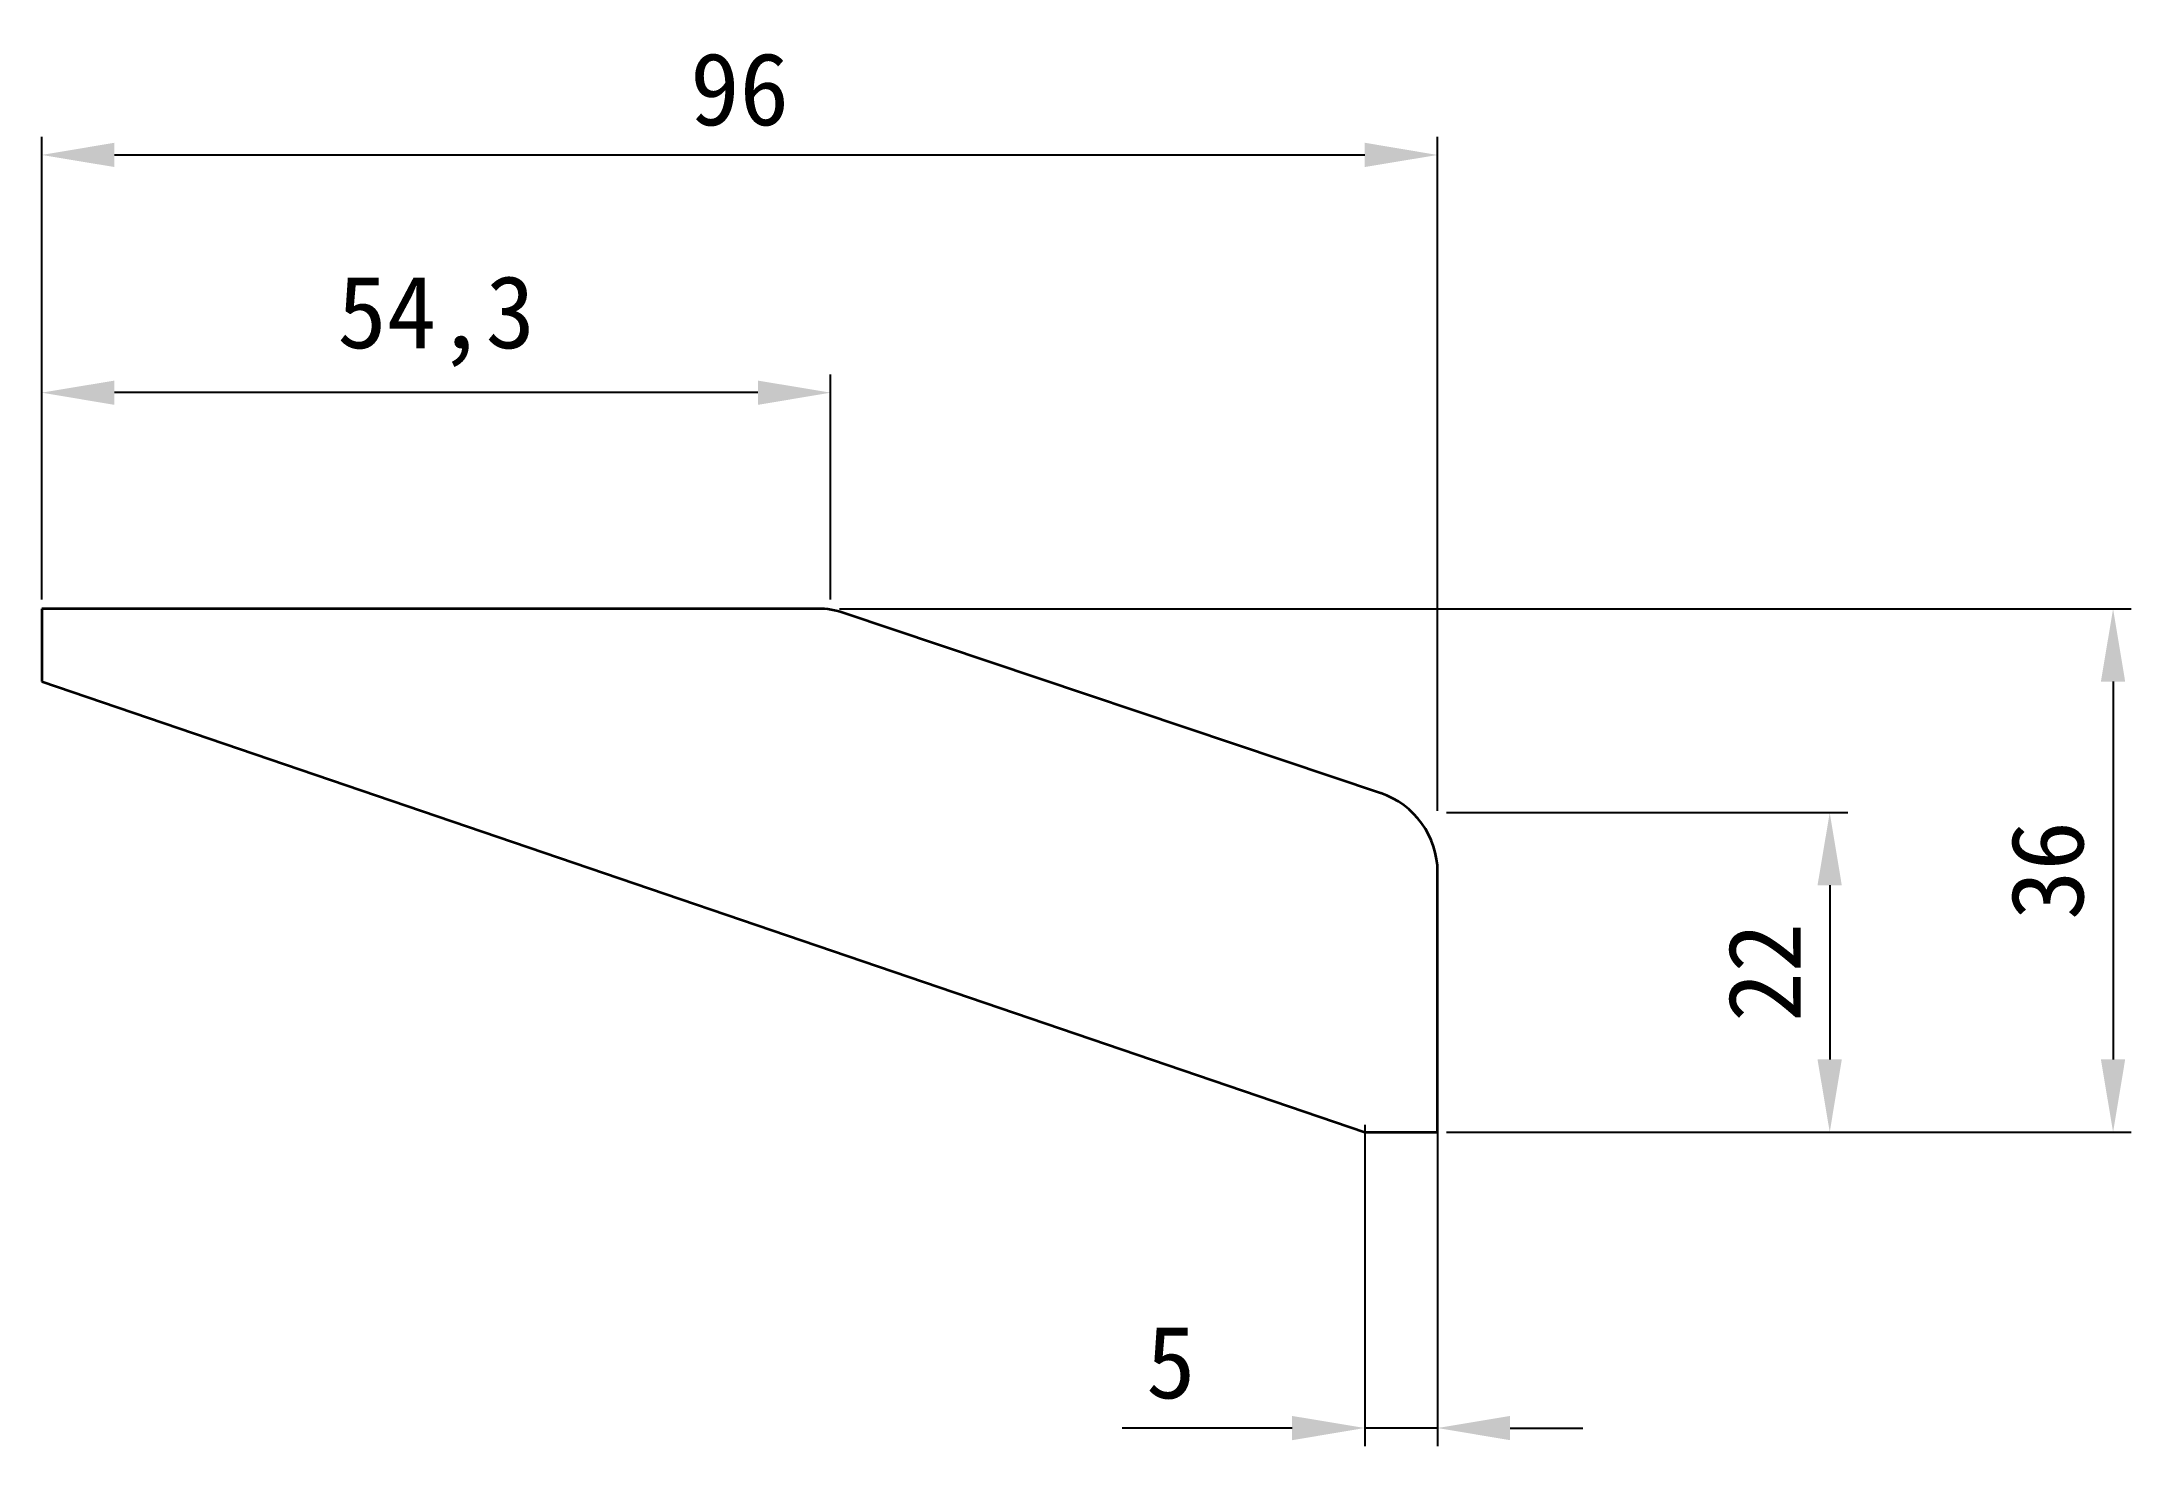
# Model space of a CAD drawing. Header units: inches. Extents: x 18 to 162, y 7 to 104.
import ezdxf

# ---------------------------------------------------------------- set-up
doc = ezdxf.new("R2010")
doc.units = ezdxf.units.IN
doc.header["$MEASUREMENT"] = 0
doc.layers.add('q标注线', color=162, linetype='Continuous')
doc.layers.add('q粗实线', color=7, linetype='Continuous', lineweight=35)
doc.styles.get("Standard").update_dxf_attribs({"font": 'SimSun.ttf'})
doc.dimstyles.new('ISO-25', dxfattribs={"dimtxt": 2.5, "dimasz": 2.5, "dimexe": 1.25, "dimexo": 0.625, "dimtad": 1, "dimtxsty": 'Standard', "dimcen": 2.5, "dimadec": 0, "dimazin": 0, "dimtfac": 1, "dimtmove": 0, "dimatfit": 3, "dimfxl": 1, "dimarcsym": 0})

# ---------------------------------------------------------------- blocks, each defined once
blk = doc.blocks.new('*D6')
at = {"layer": 'q标注线', "color": 0, "lineweight": -2}
for p, q in [((18.27, 65.43), (18.27, 80.92)), ((72.53, 65.43), (72.53, 80.92)), ((67.53, 79.67), (23.27, 79.67))]:
    blk.add_line(p, q, dxfattribs=at)
at = {"layer": 'q标注线', "color": 0}
for points in [[(23.27, 80.5), (23.27, 78.83), (18.27, 79.67)], [(67.53, 80.5), (67.53, 78.83), (72.53, 79.67)]]:
    blk.add_solid(points, dxfattribs=at)
at = {"layer": 'q标注线', "color": 0, "insert": (45.4, 84.58), "char_height": 5, "attachment_point": 5}
blk.add_mtext('54,3', dxfattribs=at)
blk = doc.blocks.new('*D7')
at = {"layer": 'q标注线', "color": 0, "lineweight": -2}
for p, q in [((114.9, 50.78), (142.5, 50.78)), ((141.25, 45.78), (141.25, 33.8)), ((114.9, 28.8), (142.5, 28.8))]:
    blk.add_line(p, q, dxfattribs=at)
at = {"layer": 'q标注线', "color": 0}
for points in [[(140.41, 45.78), (142.08, 45.78), (141.25, 50.78)], [(140.41, 33.8), (142.08, 33.8), (141.25, 28.8)]]:
    blk.add_solid(points, dxfattribs=at)
at = {"layer": 'q标注线', "color": 0, "insert": (136.75, 39.79), "char_height": 5, "attachment_point": 5, "rotation": 90}
blk.add_mtext('22', dxfattribs=at)
blk = doc.blocks.new('*D8')
at = {"layer": 'q标注线', "color": 0, "lineweight": -2}
for p, q in [((18.27, 65.43), (18.27, 97.27)), ((114.27, 50.91), (114.27, 97.27)), ((23.27, 96.02), (109.27, 96.02))]:
    blk.add_line(p, q, dxfattribs=at)
at = {"layer": 'q标注线', "color": 0}
for points in [[(23.27, 96.86), (23.27, 95.19), (18.27, 96.02)], [(109.27, 96.86), (109.27, 95.19), (114.27, 96.02)]]:
    blk.add_solid(points, dxfattribs=at)
at = {"layer": 'q标注线', "color": 0, "insert": (66.27, 100.52), "char_height": 5, "attachment_point": 5}
blk.add_mtext('96', dxfattribs=at)
blk = doc.blocks.new('*D9')
at = {"layer": 'q标注线', "color": 0, "lineweight": -2}
for p, q in [((73.15, 64.8), (161.99, 64.8)), ((160.74, 59.8), (160.74, 33.8)), ((114.9, 28.8), (161.99, 28.8))]:
    blk.add_line(p, q, dxfattribs=at)
at = {"layer": 'q标注线', "color": 0}
for points in [[(159.9, 59.8), (161.57, 59.8), (160.74, 64.8)], [(159.9, 33.8), (161.57, 33.8), (160.74, 28.8)]]:
    blk.add_solid(points, dxfattribs=at)
at = {"layer": 'q标注线', "color": 0, "insert": (156.24, 46.8), "char_height": 5, "attachment_point": 5, "rotation": 90}
blk.add_mtext('36', dxfattribs=at)
blk = doc.blocks.new('*D10')
at = {"layer": 'q标注线', "color": 0, "lineweight": -2}
for p, q in [((109.27, 29.31), (109.27, 7.2)), ((114.27, 29.31), (114.27, 7.2)), ((104.27, 8.45), (92.58, 8.45)), ((114.27, 8.45), (109.27, 8.45)), ((119.27, 8.45), (124.27, 8.45))]:
    blk.add_line(p, q, dxfattribs=at)
at = {"layer": 'q标注线', "color": 0}
for points in [[(104.27, 9.28), (104.27, 7.61), (109.27, 8.45)], [(119.27, 9.28), (119.27, 7.61), (114.27, 8.45)]]:
    blk.add_solid(points, dxfattribs=at)
at = {"layer": 'q标注线', "color": 0, "insert": (95.93, 12.95), "char_height": 5, "attachment_point": 5}
blk.add_mtext('5', dxfattribs=at)

msp = doc.modelspace()

# ---------------------------------------------------------------- linework, layer by layer
at = {"layer": 'q粗实线'}
for p, q in [((18.27, 64.8), (18.27, 59.8)), ((71.64, 64.8), (18.27, 64.8)), ((110.36, 52.12), (73.46, 64.51)), ((18.27, 59.8), (109.27, 28.8)), ((114.27, 28.8), (114.27, 46.68)), ((109.27, 28.8), (114.27, 28.8))]:
    msp.add_line(p, q, dxfattribs=at)
for centre, start, end in [((71.64, 59.07), 71.4415, 90), ((108.54, 46.68), 0, 71.4415)]:
    msp.add_arc(centre, 5.74, start, end, dxfattribs=at)

# ---------------------------------------------------------------- dimensions: what is measured, and where the dimension line sits
at = {"layer": 'q标注线'}
dim = msp.add_linear_dim(base=(114.27, 96.02), p1=(18.27, 64.8), p2=(114.27, 50.28), dimstyle='ISO-25', override={"dimtxt": 5, "dimasz": 5, "dimgap": 2, "dimdec": 1, "dimtdec": 1}, dxfattribs=at)
dim.commit()
dim.dimension.update_dxf_attribs({"geometry": '*D8', "text_midpoint": (66.27, 96.02), "dimtype": 160})
for base, p1, p2, picture, middle in [((18.27, 79.67), (72.53, 64.8), (18.27, 64.8), '*D6', (45.4, 84.58)), ((109.27, 8.45), (114.27, 29.93), (109.27, 29.93), '*D10', (95.93, 12.95))]:
    dim = msp.add_linear_dim(base=base, p1=p1, p2=p2, dimstyle='ISO-25', override={"dimtxt": 5, "dimasz": 5, "dimgap": 2, "dimdec": 1, "dimtdec": 1}, dxfattribs=at)
    dim.commit()
    dim.dimension.update_dxf_attribs({"geometry": picture, "text_midpoint": middle})
for base, p1, picture, middle in [((160.74, 28.8), (72.53, 64.8), '*D9', (160.74, 46.8)), ((141.25, 28.8), (114.27, 50.78), '*D7', (141.25, 39.79))]:
    dim = msp.add_linear_dim(base=base, p1=p1, p2=(114.27, 28.8), angle=90, dimstyle='ISO-25', override={"dimtxt": 5, "dimasz": 5, "dimgap": 2, "dimdec": 1, "dimtdec": 1}, dxfattribs=at)
    dim.commit()
    dim.dimension.update_dxf_attribs({"geometry": picture, "text_midpoint": middle, "dimtype": 160})

doc.saveas('drawing.dxf')
